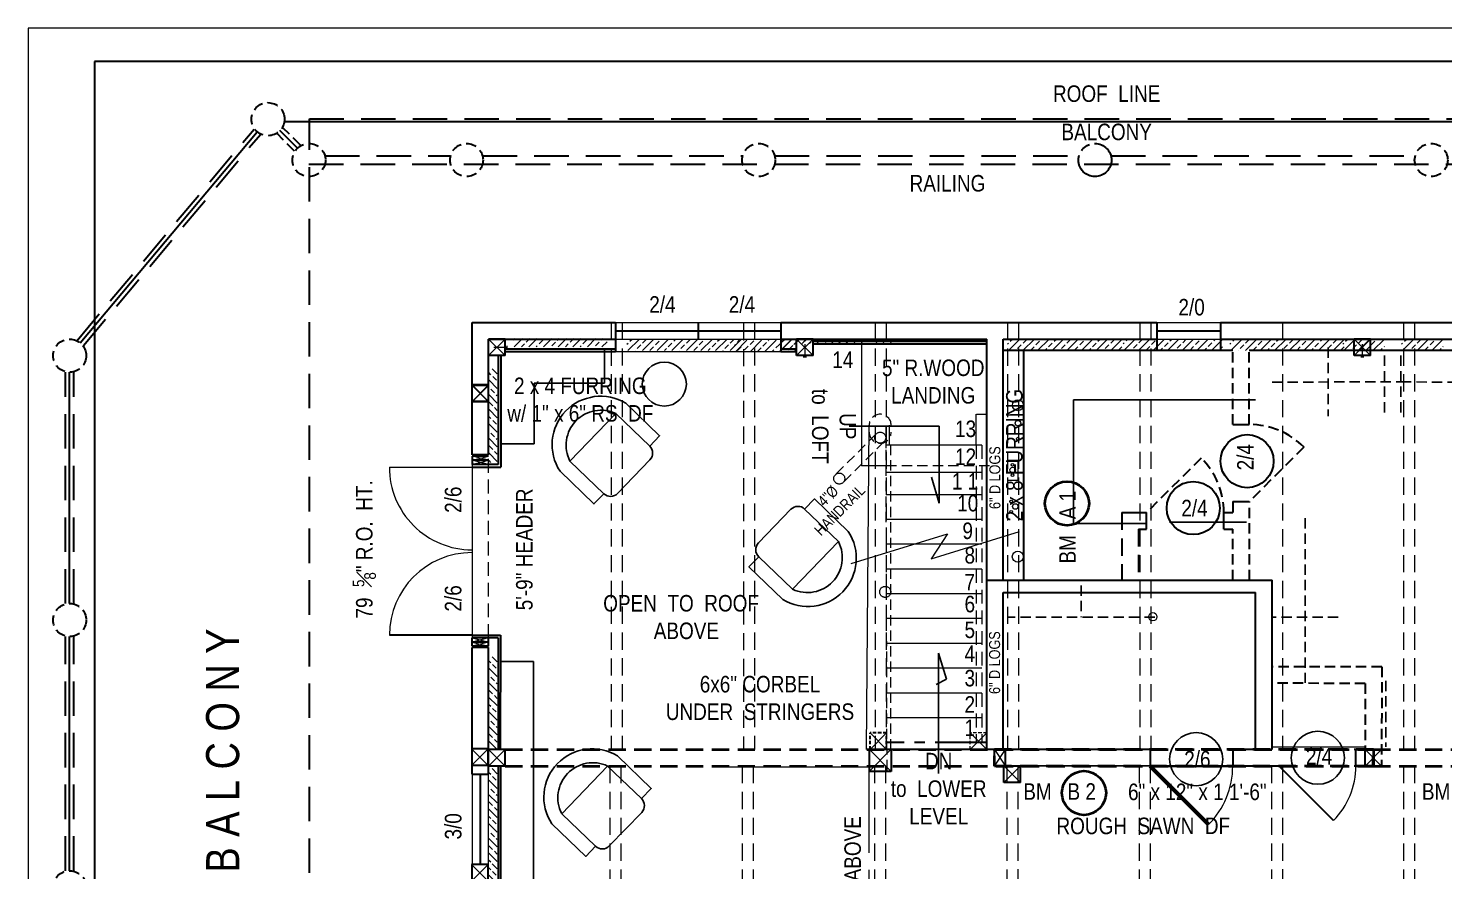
# Model space of a CAD drawing. Header units: inches. Extents: x 0 to 15350, y -6 to 2753.
# Drawn here: x 7123 to 7636, y 1468 to 1774 of the extents above; entities that cross this region are included whole.
import ezdxf

# ---------------------------------------------------------------- set-up
doc = ezdxf.new("R2010")
doc.units = ezdxf.units.IN
doc.header["$MEASUREMENT"] = 0
for name, pattern in [('CENTER', [2, 1.25, -0.25, 0.25, -0.25]), ('DASHDOT2', [0.5, 0.25, -0.125, 0, -0.125]), ('HIDDEN', [0.375, 0.25, -0.125])]:
    doc.linetypes.add(name, pattern=pattern)
for name, color, linetype, lineweight in [('BUILT-INS', 36, 'Continuous', 25), ('CABINETS', 36, 'HIDDEN', 25), ('DOORS', 7, 'Continuous', 60), ('EXISTING CEILING BEAMS', 255, 'HIDDEN', 20), ('FLOORING', 7, 'Continuous', 20), ('FURNITURE', 36, 'Continuous', 25), ('NEW  ROUIGH SAWN  BEAMS', 3, 'HIDDEN', 40), ('NEW FRAMING', 6, 'Continuous', 30), ('NEW FRAMMING', 6, 'Continuous', 30), ('PLUMBING', 3, 'Continuous', 20), ('ROOF', 7, 'HIDDEN', 30), ('ROOF FRAMING', 7, 'Continuous', 20), ('STAIRS', 7, 'Continuous', 20), ('STAMPED  CONC  FL', 1, 'Continuous', 20), ('WALL FRAMING', 9, 'CENTER', 30), ('WALLS', 7, 'Continuous', 30), ('WINDOWS', 5, 'Continuous', 30)]:
    doc.layers.add(name, color=color, linetype=linetype, lineweight=lineweight)
for name, color, linetype in [('TEXT', 7, 'Continuous'), ('TEXT80', 9, 'Continuous'), ('TITLE BLOCK', 7, 'Continuous')]:
    doc.layers.add(name, color=color, linetype=linetype)
doc.styles.add('ARCHENT', font='technical.ttf', dxfattribs={"height": 6})

# ---------------------------------------------------------------- blocks, each defined once
blk = doc.blocks.new('A$C4B672F97')
at = {"layer": 'STAIRS', "color": 7, "linetype": 'HIDDEN', "lineweight": 9, "ltscale": 15}
for p, q in [((-3.14, 2.52), (-17.99, -12.33)), ((-0.31, -0.31), (-15.16, -15.16))]:
    blk.add_line(p, q, dxfattribs=at)
at = {"layer": 'STAIRS', "linetype": 'DASHDOT2', "lineweight": 9, "ltscale": 150}
for centre in [(-1.72, 1.1), (-16.57, -13.75)]:
    blk.add_circle(centre, 2, dxfattribs=at)
at = {"layer": 'STAIRS', "color": 7, "linetype": 'HIDDEN', "lineweight": 9, "ltscale": 15}
for centre, start, end in [((-1.72, 5.62), 0, 180), ((-1.72, 3.1), 180, 0)]:
    blk.add_arc(centre, 4, start, end, dxfattribs=at)

msp = doc.modelspace()

# ---------------------------------------------------------------- hatches: boundary and pattern name
at = {"layer": 'NEW FRAMING', "linetype": 'Continuous', "lineweight": 9, "ltscale": 25}
h = msp.add_hatch(dxfattribs=at)
h.set_pattern_fill('ANSI33', color=256, scale=15, style=0)
h.set_pattern_definition([(45, (2360.5694, 394.9716), (-2.6516504, 2.6516504), []), (45, (2363.221, 394.9716), (-2.6516504, 2.6516504), [1.875, -0.9375])])
h.paths.add_polyline_path([(7298.59, 1661.13), (7298.59, 1658.13), (7332.59, 1658.13), (7332.59, 1661.13)])
h = msp.add_hatch(dxfattribs=at)
h.set_pattern_fill('ANSI33', color=256, scale=15, style=0)
h.set_pattern_definition([(45, (2404.787, 396.599), (-2.6516504, 2.6516504), []), (45, (2407.4385, 396.599), (-2.6516504, 2.6516504), [1.875, -0.9375])])
h.paths.add_polyline_path([(7381.8, 1659.76), (7339.8, 1659.76), (7339.8, 1656.76), (7381.8, 1656.76)])
h.paths.add_polyline_path([(7381.8, 1660.91), (7339.8, 1660.91), (7339.8, 1659.76), (7381.8, 1659.76)])
h = msp.add_hatch(dxfattribs=at)
h.set_pattern_fill('ANSI33', color=256, scale=15, style=0)
h.set_pattern_definition([(45, (2443.792, 396.166), (-2.6516504, 2.6516504), []), (45, (2446.4437, 396.166), (-2.6516504, 2.6516504), [1.875, -0.9375])])
h.paths.add_polyline_path([(7420.81, 1660.48), (7378.81, 1660.48), (7378.81, 1659.32), (7420.81, 1659.32)])
h.paths.add_polyline_path([(7401.34, 1656.32), (7401.34, 1659.32), (7378.81, 1659.32), (7378.81, 1656.32)])
h = msp.add_hatch(dxfattribs=at)
h.set_pattern_fill('ANSI33', color=256, scale=15, style=0)
h.set_pattern_definition([(45, (2459.9864, 396.4), (-2.6516504, 2.6516504), []), (45, (2462.638, 396.4), (-2.6516504, 2.6516504), [1.875, -0.9375])])
h.paths.add_polyline_path([(7437, 1660.71), (7395, 1660.71), (7395, 1659.56), (7437, 1659.56)])
h.paths.add_polyline_path([(7401.34, 1656.56), (7401.34, 1659.56), (7395, 1659.56), (7395, 1656.56)])
h = msp.add_hatch(dxfattribs=at)
h.set_pattern_fill('ANSI33', color=256, scale=15, style=0)
h.set_pattern_definition([(45, (2445.6567, 397.017), (-2.6516504, 2.6516504), []), (45, (2448.3084, 397.017), (-2.6516504, 2.6516504), [1.875, -0.9375])])
h.paths.add_polyline_path([(7407.34, 1660.91), (7407.34, 1660.17), (7422.67, 1660.17), (7422.67, 1660.91)])
h.paths.add_polyline_path([(7407.34, 1659.91), (7422.67, 1659.91), (7422.67, 1660.17), (7407.34, 1660.17)])
h = msp.add_hatch(dxfattribs=at)
h.set_pattern_fill('ANSI33', color=256, scale=15, style=0)
h.set_pattern_definition([(45, (2496.0007, 396.7866), (-2.6516504, 2.6516504), []), (45, (2498.6523, 396.7866), (-2.6516504, 2.6516504), [1.875, -0.9375])])
h.paths.add_polyline_path([(7470.34, 1659.94), (7470.34, 1660.91), (7431.02, 1660.91), (7431.02, 1659.94)])
h = msp.add_hatch(dxfattribs=at)
h.set_pattern_fill('ANSI33', color=256, scale=15, style=0)
h.set_pattern_definition([(45, (2542.824, 396.599), (-2.6516504, 2.6516504), []), (45, (2545.4756, 396.599), (-2.6516504, 2.6516504), [1.875, -0.9375])])
h.paths.add_polyline_path([(7519.84, 1659.76), (7477.84, 1659.76), (7477.84, 1656.76), (7519.84, 1656.76)])
h.paths.add_polyline_path([(7519.84, 1660.91), (7477.84, 1660.91), (7477.84, 1659.76), (7519.84, 1659.76)])
h = msp.add_hatch(dxfattribs=at)
h.set_pattern_fill('ANSI33', color=256, scale=15, style=0)
h.set_pattern_definition([(45, (2584.8256, 396.7523), (-2.6516504, 2.6516504), []), (45, (2587.4772, 396.7523), (-2.6516504, 2.6516504), [1.875, -0.9375])])
h.paths.add_polyline_path([(7555.84, 1656.91), (7555.84, 1659.91), (7519.84, 1659.91), (7519.84, 1656.91)])
h.paths.add_polyline_path([(7555.84, 1660.91), (7519.84, 1660.91), (7519.84, 1659.91), (7555.84, 1659.91)])
h = msp.add_hatch(dxfattribs=at)
h.set_pattern_fill('ANSI33', color=256, scale=15, style=0)
h.set_pattern_definition([(45, (2623.5272, 396.599), (-2.6516504, 2.6516504), []), (45, (2626.179, 396.599), (-2.6516504, 2.6516504), [1.875, -0.9375])])
h.paths.add_polyline_path([(7600.54, 1659.76), (7558.54, 1659.76), (7558.54, 1656.76), (7600.54, 1656.76)])
h.paths.add_polyline_path([(7600.54, 1660.91), (7558.54, 1660.91), (7558.54, 1659.76), (7600.54, 1659.76)])
h = msp.add_hatch(dxfattribs=at)
h.set_pattern_fill('ANSI33', color=256, scale=15, style=0)
h.set_pattern_definition([(45, (2664.496, 396.599), (-2.6516504, 2.6516504), []), (45, (2667.1475, 396.599), (-2.6516504, 2.6516504), [1.875, -0.9375])])
h.paths.add_polyline_path([(7614.59, 1659.76), (7614.59, 1660.91), (7599.51, 1660.91), (7599.51, 1659.76)])
h.paths.add_polyline_path([(7614.59, 1656.76), (7614.59, 1659.76), (7599.51, 1659.76), (7599.51, 1656.76)])
h = msp.add_hatch(dxfattribs=at)
h.set_pattern_fill('ANSI33', color=256, scale=15, style=0)
h.set_pattern_definition([(45, (2685.843, 396.599), (-2.6516504, 2.6516504), []), (45, (2688.4945, 396.599), (-2.6516504, 2.6516504), [1.875, -0.9375])])
h.paths.add_polyline_path([(7635.94, 1659.76), (7635.94, 1660.91), (7620.86, 1660.91), (7620.86, 1659.76)])
h.paths.add_polyline_path([(7635.94, 1656.76), (7635.94, 1659.76), (7620.86, 1659.76), (7620.86, 1656.76)])
h = msp.add_hatch(dxfattribs=at)
h.set_pattern_fill('ANSI33', color=256, scale=15, angle=90, style=0)
h.set_pattern_definition([(135, (8555.9147, -3321.868), (-2.6516504, -2.6516504), []), (135, (8555.9147, -3319.216), (-2.6516504, -2.6516504), [1.875, -0.9375])])
h.paths.add_polyline_path([(7289.76, 1616.15), (7292.76, 1616.15), (7292.76, 1650.15), (7289.76, 1650.15)])
h = msp.add_hatch(dxfattribs=at)
h.set_pattern_fill('ANSI33', color=256, scale=15, angle=90, style=0)
h.set_pattern_definition([(135, (8555.8597, -3426.424), (-2.6516504, -2.6516504), []), (135, (8555.8597, -3423.7724), (-2.6516504, -2.6516504), [1.875, -0.9375])])
h.paths.add_polyline_path([(7289.7, 1511.88), (7292.7, 1511.88), (7292.7, 1545.59), (7289.7, 1545.59)])
h = msp.add_hatch(dxfattribs=at)
h.set_pattern_fill('ANSI33', color=256, scale=15, angle=90, style=0)
h.set_pattern_definition([(135, (8555.89, -3467.057), (-2.6516504, -2.6516504), []), (135, (8555.89, -3464.4054), (-2.6516504, -2.6516504), [1.875, -0.9375])])
h.paths.add_polyline_path([(7289.73, 1470.96), (7292.73, 1470.96), (7292.73, 1504.96), (7289.73, 1504.96)])
h = msp.add_hatch(dxfattribs=at)
h.set_pattern_fill('ANSI33', color=256, scale=15, angle=90, style=0)
h.set_pattern_definition([(135, (8555.8656, -3501.5705), (-2.6516504, -2.6516504), []), (135, (8555.8656, -3498.919), (-2.6516504, -2.6516504), [1.875, -0.9375])])
h.paths.add_polyline_path([(7289.71, 1436.45), (7292.71, 1436.45), (7292.71, 1470.45), (7289.71, 1470.45)])

# ---------------------------------------------------------------- linework, layer by layer
at = {"layer": 'BUILT-INS', "ltscale": 20}
for p, q in [((7331.59, 1656.91), (7331.59, 1644.91)), ((7331.59, 1644.91), (7306.08, 1644.91)), ((7306.08, 1644.91), (7306.08, 1622.95)), ((7306.08, 1622.95), (7294, 1622.95)), ((7293.88, 1543.85), (7305.85, 1543.9)), ((7305.83, 1543.9), (7305.83, 1462.91))]:
    msp.add_line(p, q, dxfattribs=at)
at = {"layer": 'BUILT-INS', "ltscale": 15}
for p, q in [((7501.84, 1638.91), (7501.84, 1593.91)), ((7501.84, 1638.91), (7567.84, 1638.9)), ((7501.84, 1593.91), (7528.59, 1593.91)), ((7536.59, 1594.41), (7564.59, 1594.41))]:
    msp.add_line(p, q, dxfattribs=at)
at = {"layer": 'CABINETS', "ltscale": 15}
for p, q in [((7594.22, 1657.9), (7594.22, 1632.9)), ((7614.6, 1654.92), (7614.6, 1632.91)), ((7620.6, 1654.92), (7620.6, 1632.91)), ((7573.85, 1645.31), (7620.59, 1645.4)), ((7620.59, 1645.4), (7675.59, 1644.99)), ((7585.91, 1595.96), (7585.85, 1536.08)), ((7504.56, 1571.46), (7504.57, 1559.96)), ((7531.3, 1559.94), (7477.84, 1559.99)), ((7615.17, 1536.9), (7615.17, 1512.91))]:
    msp.add_line(p, q, dxfattribs=at)
at = {"layer": 'CABINETS', "linetype": 'HIDDEN', "ltscale": 15}
msp.add_line((7597.89, 1559.96), (7573.89, 1559.96), dxfattribs=at)
at = {"layer": 'CABINETS', "color": 5, "linetype": 'Continuous', "lineweight": 20, "ltscale": 25}
msp.add_line((7573.9, 1512.91), (7607.65, 1512.91), dxfattribs=at)
at = {"layer": 'DOORS', "color": 6, "lineweight": 9, "ltscale": 15}
msp.add_line((7253.59, 1614.41), (7283.59, 1614.41), dxfattribs=at)
at = {"layer": 'DOORS', "color": 9, "linetype": 'Continuous', "ltscale": 15}
msp.add_line((7529.59, 1505.91), (7550.81, 1484.7), dxfattribs=at)
at = {"layer": 'DOORS', "color": 6, "linetype": 'Continuous', "lineweight": 9, "ltscale": 25}
for centre, start, end in [((7283.59, 1614.41), 180, 270.0001), ((7283.59, 1553.41), 90.0001, 180)]:
    msp.add_arc(centre, 30, start, end, dxfattribs=at)
at = {"layer": 'DOORS', "color": 9, "linetype": 'Continuous', "lineweight": 5, "ltscale": 15}
msp.add_arc((7529.59, 1505.91), 30, 315, 0, dxfattribs=at)
at = {"layer": 'EXISTING CEILING BEAMS', "linetype": 'HIDDEN', "ltscale": 25}
for p, q in [((7334.1, 1666.89), (7334.1, 1511.9)), ((7338.1, 1666.9), (7338.1, 1511.9)), ((7382.1, 1666.68), (7382.11, 1511.67)), ((7386.1, 1666.9), (7386.1, 1511.9)), ((7429.84, 1666.89), (7429.84, 1511.9)), ((7433.84, 1666.9), (7433.84, 1511.9)), ((7477.84, 1666.89), (7477.84, 1511.9)), ((7481.84, 1666.9), (7481.84, 1511.9)), ((7525.84, 1666.89), (7525.84, 1511.9)), ((7529.84, 1666.9), (7529.84, 1511.9)), ((7577.58, 1666.9), (7577.59, 1511.9)), ((7621.59, 1666.89), (7621.59, 1511.9)), ((7625.58, 1666.9), (7625.59, 1511.9)), ((7333.59, 1505.89), (7333.59, 1353.9)), ((7337.59, 1505.9), (7337.59, 1353.9)), ((7381.59, 1505.89), (7381.59, 1353.9)), ((7385.59, 1505.9), (7385.59, 1353.9)), ((7429.59, 1505.9), (7429.59, 1353.91)), ((7433.59, 1505.91), (7433.59, 1353.91)), ((7477.59, 1505.9), (7477.59, 1353.91)), ((7481.59, 1505.91), (7481.59, 1353.91)), ((7525.59, 1505.9), (7525.59, 1353.91)), ((7529.59, 1505.91), (7529.59, 1353.91)), ((7573.59, 1505.9), (7573.59, 1353.91)), ((7577.59, 1505.91), (7577.59, 1353.91)), ((7621.59, 1505.9), (7621.59, 1353.91)), ((7625.59, 1505.91), (7625.59, 1353.91))]:
    msp.add_line(p, q, dxfattribs=at)
at = {"layer": 'EXISTING CEILING BEAMS', "color": 6, "linetype": 'Continuous', "lineweight": 9, "ltscale": 25}
for p, q in [((7289.59, 1616.91), (7283.59, 1618.41)), ((7283.59, 1616.91), (7289.59, 1618.41)), ((7289.59, 1615.41), (7283.59, 1616.91)), ((7283.59, 1615.41), (7289.59, 1616.91)), ((7289.59, 1552.41), (7283.59, 1550.91)), ((7283.59, 1552.41), (7289.59, 1550.91)), ((7289.59, 1550.91), (7283.59, 1549.41)), ((7283.59, 1550.91), (7289.59, 1549.41))]:
    msp.add_line(p, q, dxfattribs=at)
at = {"layer": 'FLOORING', "color": 46, "linetype": 'Continuous', "lineweight": 40, "ltscale": 25}
msp.add_line((7529.59, 1505.95), (7559.59, 1505.89), dxfattribs=at)
at = {"layer": 'FURNITURE', "linetype": 'Continuous', "ltscale": 0.75}
for p, q in [((7319.12, 1616.62), (7335.77, 1633.92)), ((7348.15, 1617.1), (7336.39, 1604.89)), ((7387.5, 1586.9), (7399.26, 1599.12)), ((7416.53, 1587.38), (7399.88, 1570.08)), ((7316.12, 1488.62), (7332.77, 1505.92)), ((7345.15, 1489.1), (7333.39, 1476.89))]:
    msp.add_line(p, q, dxfattribs=at)
for points in [[(7335.76, 1633.92), (7335.76, 1633.92), (7348.04, 1622.09), (7351.61, 1625.8), (7339.33, 1637.62)], [(7319.12, 1616.62), (7319.12, 1616.62), (7331.4, 1604.79), (7327.83, 1601.09), (7315.55, 1612.91)], [(7416.53, 1587.38), (7416.53, 1587.38), (7404.25, 1599.21), (7407.82, 1602.92), (7420.1, 1591.09)], [(7399.89, 1570.09), (7399.89, 1570.09), (7387.61, 1581.91), (7384.04, 1578.21), (7396.33, 1566.38)], [(7332.76, 1505.92), (7332.76, 1505.92), (7345.04, 1494.09), (7348.61, 1497.8), (7336.33, 1509.62)], [(7316.12, 1488.62), (7316.12, 1488.62), (7328.4, 1476.79), (7324.83, 1473.09), (7312.55, 1484.91)]]:
    msp.add_lwpolyline(points, dxfattribs=at)
at = {"layer": 'FURNITURE', "linetype": 'Continuous', "ltscale": 15}
msp.add_circle((7353.34, 1644.6), 8, dxfattribs=at)
at = {"layer": 'FURNITURE', "linetype": 'Continuous', "ltscale": 0.75}
for centre, radius, start, end in [((7330.22, 1622.59), 17.58, 58.7663, 213.4056), ((7330.41, 1622.42), 12.69, 65.0105, 207.1613), ((7345.59, 1619.55), 3.53, 316.0859, 46.0859), ((7333.85, 1607.34), 3.53, 226.0859, 316.0859), ((7401.8, 1596.67), 3.53, 46.0859, 136.0859), ((7390.06, 1584.46), 3.53, 136.0859, 226.0859), ((7405.43, 1581.41), 17.58, 238.7663, 33.4056), ((7405.24, 1581.59), 12.69, 245.0105, 27.1613), ((7327.22, 1494.59), 17.58, 58.7663, 213.4056), ((7327.41, 1494.42), 12.69, 65.0105, 207.1613), ((7342.59, 1491.55), 3.53, 316.0859, 46.0859), ((7330.85, 1479.34), 3.53, 226.0859, 316.0859)]:
    msp.add_arc(centre, radius, start, end, dxfattribs=at)
at = {"layer": 'NEW  ROUIGH SAWN  BEAMS', "color": 6, "linetype": 'HIDDEN', "lineweight": 20, "ltscale": 20}
msp.add_line((7289.59, 1552.41), (7289.59, 1618.41), dxfattribs=at)
at = {"layer": 'NEW  ROUIGH SAWN  BEAMS', "color": 7, "linetype": 'HIDDEN', "ltscale": 25}
for p, q in [((7295.59, 1511.88), (7610.6, 1511.91)), ((7295.59, 1505.88), (7610.6, 1505.91))]:
    msp.add_line(p, q, dxfattribs=at)
at = {"layer": 'NEW  ROUIGH SAWN  BEAMS', "color": 3, "linetype": 'Continuous', "lineweight": 9, "ltscale": 25}
for p in [(7472.84, 1511.91), (7473.09, 1505.91)]:
    msp.add_line(p, (7473.12, 1511.87), dxfattribs=at)
at = {"layer": 'NEW  ROUIGH SAWN  BEAMS', "color": 3, "ltscale": 25}
for p, q in [((7610.6, 1511.91), (7472.84, 1511.91)), ((7610.59, 1511.93), (7722.53, 1511.85)), ((7610.59, 1505.91), (7473.09, 1505.91)), ((7610.59, 1505.91), (7722.59, 1505.91))]:
    msp.add_line(p, q, dxfattribs=at)
at = {"layer": 'NEW  ROUIGH SAWN  BEAMS', "color": 3, "ltscale": 15}
for p, q in [((7473.11, 1505.89), (7473.11, 1511.89)), ((7610.59, 1505.92), (7610.59, 1511.92))]:
    msp.add_line(p, q, dxfattribs=at)
at = {"layer": 'NEW  ROUIGH SAWN  BEAMS', "color": 6, "ltscale": 10}
msp.add_line((7610.6, 1511.91), (7610.6, 1505.91), dxfattribs=at)
at = {"layer": 'NEW  ROUIGH SAWN  BEAMS', "color": 6, "linetype": 'Continuous', "ltscale": 10}
msp.add_line((7610.6, 1511.91), (7610.6, 1505.91), dxfattribs=at)
at = {"layer": 'NEW FRAMING', "ltscale": 15}
for p, q in [((7407.34, 1660.16), (7470.34, 1660.16)), ((7407.34, 1659.16), (7470.34, 1659.16)), ((7295.59, 1657.41), (7335.59, 1657.41)), ((7295.59, 1656.41), (7335.59, 1656.41)), ((7395.59, 1657.41), (7401.34, 1657.41)), ((7395.59, 1656.41), (7401.34, 1656.41)), ((7476.34, 1656.91), (7559.59, 1656.91)), ((7535.86, 1656.91), (7558.86, 1656.91)), ((7558.58, 1656.92), (7559.59, 1656.92)), ((7565.59, 1656.92), (7606.32, 1656.92)), ((7565.59, 1656.91), (7567.84, 1656.91)), ((7573.84, 1656.91), (7621.59, 1656.91)), ((7620.59, 1656.91), (7670.59, 1656.91)), ((7559.59, 1629.91), (7565.59, 1629.91)), ((7283.59, 1614.41), (7289.59, 1614.41)), ((7519.34, 1597.91), (7528.34, 1597.91)), ((7528.34, 1591.91), (7528.34, 1597.91)), ((7556.34, 1591.91), (7556.34, 1597.98)), ((7556.34, 1597.91), (7559.59, 1597.91)), ((7559.59, 1601.91), (7559.59, 1597.91)), ((7559.59, 1601.91), (7565.59, 1601.91)), ((7525.34, 1591.91), (7528.34, 1591.91)), ((7556.34, 1591.91), (7559.59, 1591.91)), ((7283.59, 1553.41), (7253.59, 1553.41)), ((7283.59, 1553.41), (7289.59, 1553.41)), ((7293.08, 1552.41), (7293.03, 1511.88)), ((7293.88, 1553.4), (7293.82, 1511.88)), ((7473.09, 1505.89), (7473.09, 1511.91)), ((7607.6, 1511.96), (7604.3, 1511.95)), ((7607.6, 1511.96), (7604.3, 1511.95)), ((7604.3, 1505.95), (7604.3, 1511.95)), ((7604.3, 1505.95), (7604.3, 1511.95)), ((7293.09, 1505.88), (7293.06, 1464.13)), ((7596.1, 1486.16), (7576.37, 1505.85)), ((7607.6, 1505.96), (7604.3, 1505.95)), ((7607.6, 1505.96), (7604.3, 1505.95))]:
    msp.add_line(p, q, dxfattribs=at)
at = {"layer": 'NEW FRAMING', "color": 6, "ltscale": 15}
for p, q in [((7294.06, 1654.91), (7293.99, 1614.4)), ((7289.59, 1618.41), (7283.59, 1618.41)), ((7289.59, 1616.91), (7283.59, 1616.91)), ((7289.59, 1615.41), (7283.59, 1615.41)), ((7293.09, 1615.41), (7289.59, 1615.41)), ((7289.59, 1552.41), (7283.59, 1552.41)), ((7289.59, 1550.91), (7283.59, 1550.91)), ((7293.08, 1552.41), (7289.59, 1552.41)), ((7289.59, 1549.41), (7283.59, 1549.41)), ((7293.88, 1505.88), (7293.86, 1464.7))]:
    msp.add_line(p, q, dxfattribs=at)
at = {"layer": 'NEW FRAMING', "lineweight": 20, "ltscale": 15}
msp.add_line((7335.59, 1656.41), (7395.59, 1656.41), dxfattribs=at)
at = {"layer": 'NEW FRAMING', "linetype": 'HIDDEN', "ltscale": 15}
for p, q in [((7559.59, 1629.91), (7559.59, 1656.91)), ((7565.59, 1629.91), (7565.59, 1656.91)), ((7548.13, 1617.71), (7528.34, 1597.91)), ((7585.39, 1621.7), (7565.59, 1601.9)), ((7565.64, 1573.41), (7565.63, 1601.91)), ((7559.59, 1573.41), (7559.59, 1591.91)), ((7613.65, 1541.95), (7573.89, 1541.96)), ((7613.65, 1541.96), (7613.59, 1505.91)), ((7607.65, 1535.91), (7573.89, 1535.96)), ((7607.65, 1535.91), (7607.65, 1511.91))]:
    msp.add_line(p, q, dxfattribs=at)
at = {"layer": 'NEW FRAMING', "color": 7, "ltscale": 15}
for p, q in [((7289.59, 1618.91), (7283.59, 1618.91)), ((7289.59, 1548.91), (7283.59, 1548.91))]:
    msp.add_line(p, q, dxfattribs=at)
at = {"layer": 'NEW FRAMING', "ltscale": 25}
for p, q in [((7289.59, 1614.41), (7294, 1614.4)), ((7289.59, 1553.41), (7293.88, 1553.42)), ((7289.59, 1553.41), (7293.88, 1553.4))]:
    msp.add_line(p, q, dxfattribs=at)
at = {"layer": 'NEW FRAMING', "linetype": 'HIDDEN', "ltscale": 25}
for p, q in [((7519.34, 1597.91), (7519.34, 1573.41)), ((7525.34, 1591.91), (7525.34, 1573.41))]:
    msp.add_line(p, q, dxfattribs=at)
at = {"layer": 'NEW FRAMING', "ltscale": 15}
for centre in [(7564.79, 1616.6), (7545.26, 1599.59)]:
    msp.add_circle(centre, 9.63, dxfattribs=at)
at = {"layer": 'NEW FRAMING', "linetype": 'HIDDEN', "ltscale": 15}
for centre, start, end in [((7565.65, 1601.9), 45.0003, 90.0003), ((7528.34, 1597.96), 0.0288, 45.0288)]:
    msp.add_arc(centre, 28, start, end, dxfattribs=at)
at = {"layer": 'NEW FRAMING', "lineweight": 5, "ltscale": 15}
msp.add_arc((7576.3, 1505.96), 28, 315, 0, dxfattribs=at)
at = {"layer": 'NEW FRAMMING', "color": 6, "linetype": 'Continuous', "ltscale": 25}
for p, q in [((7293.09, 1654.91), (7293.09, 1615.41)), ((7283.59, 1359.92), (7283.63, 1470.14))]:
    msp.add_line(p, q, dxfattribs=at)
at = {"layer": 'PLUMBING', "lineweight": 20, "ltscale": 15}
for p, q in [((7477.84, 1616.91), (7481.58, 1616.91)), ((7477.84, 1616.91), (7481.58, 1616.91)), ((7477.84, 1616.91), (7481.58, 1616.91)), ((7481.58, 1616.91), (7481.58, 1609.71)), ((7481.58, 1616.91), (7481.58, 1609.71)), ((7481.58, 1616.91), (7481.58, 1609.71)), ((7477.84, 1609.71), (7481.58, 1609.71)), ((7477.84, 1609.71), (7481.58, 1609.71)), ((7477.84, 1609.71), (7481.58, 1609.71))]:
    msp.add_line(p, q, dxfattribs=at)
at = {"layer": 'PLUMBING', "color": 3, "lineweight": 20, "ltscale": 15}
for centre, radius in [((7481.64, 1636.91), 2), ((7481.64, 1636.91), 2), ((7481.64, 1636.91), 2), ((7481.64, 1636.91), 2), ((7481.64, 1636.91), 2), ((7481.64, 1636.91), 2), ((7481.64, 1636.91), 2), ((7481.64, 1630.42), 1), ((7481.64, 1630.42), 1), ((7481.64, 1630.42), 1), ((7481.64, 1630.42), 1), ((7481.64, 1630.42), 1), ((7481.64, 1630.42), 1), ((7481.64, 1630.42), 1), ((7481.64, 1624.76), 0.5), ((7481.64, 1624.76), 0.5), ((7481.64, 1624.76), 0.5), ((7481.64, 1624.76), 0.5), ((7481.64, 1624.76), 0.5), ((7481.64, 1624.76), 0.5), ((7479.72, 1613.41), 1), ((7479.72, 1613.41), 1), ((7479.72, 1613.41), 1), ((7479.72, 1613.41), 1), ((7479.72, 1613.41), 1), ((7479.72, 1615.25), 0.5), ((7479.72, 1615.25), 0.5), ((7479.72, 1615.25), 0.5), ((7479.72, 1615.25), 0.5), ((7479.72, 1615.25), 0.5), ((7479.72, 1615.25), 0.5), ((7479.72, 1615.25), 0.5), ((7479.72, 1611.52), 0.5), ((7479.72, 1611.52), 0.5), ((7479.72, 1611.52), 0.5), ((7479.72, 1611.52), 0.5), ((7479.72, 1611.52), 0.5), ((7479.72, 1611.52), 0.5), ((7479.72, 1611.52), 0.5), ((7479.15, 1601.96), 0.5), ((7479.15, 1601.96), 0.5), ((7479.15, 1601.96), 0.5), ((7479.15, 1601.96), 0.5), ((7479.15, 1601.96), 0.5), ((7479.15, 1601.96), 0.5), ((7479.15, 1601.96), 0.5), ((7479.15, 1598.23), 0.5), ((7479.15, 1598.23), 0.5), ((7479.15, 1598.23), 0.5), ((7479.15, 1598.23), 0.5), ((7479.15, 1598.23), 0.5), ((7479.15, 1598.23), 0.5), ((7479.15, 1598.23), 0.5), ((7480.71, 1600.13), 1), ((7480.71, 1600.13), 1), ((7480.71, 1600.13), 1), ((7480.71, 1600.13), 1), ((7480.71, 1600.13), 1), ((7480.71, 1600.13), 1), ((7480.71, 1600.13), 1), ((7481.61, 1581.91), 2), ((7481.61, 1581.91), 2), ((7481.61, 1581.91), 2), ((7481.61, 1581.91), 2)]:
    msp.add_circle(centre, radius, dxfattribs=at)
at = {"layer": 'PLUMBING', "color": 252, "linetype": 'Continuous', "lineweight": 5, "ltscale": 15}
msp.add_circle((7530.59, 1560.1), 1.5, dxfattribs=at)
at = {"layer": 'ROOF', "color": 7, "linetype": 'HIDDEN', "ltscale": 50}
msp.add_line((7224.59, 1279.61), (7224.59, 1740.91), dxfattribs=at)
at = {"layer": 'ROOF', "linetype": 'HIDDEN', "ltscale": 50}
for p, q in [((7224.59, 1740.91), (7787.59, 1740.91)), ((7140.29, 1660.47), (7204.5, 1737.16)), ((7220.25, 1730.25), (7213.89, 1736.61)), ((7142.59, 1658.55), (7206.8, 1735.24)), ((7230.21, 1727.41), (7275.78, 1727.41)), ((7287.4, 1727.41), (7381.78, 1727.41)), ((7393.4, 1727.41), (7503.78, 1727.41)), ((7515.4, 1727.41), (7625.78, 1727.41)), ((7224.4, 1724.41), (7735.78, 1724.41)), ((7136.09, 1564.91), (7136.09, 1648.91)), ((7139.09, 1564.91), (7139.09, 1648.91)), ((7136.09, 1467.91), (7136.09, 1552.91)), ((7139.09, 1467.91), (7139.09, 1552.91))]:
    msp.add_line(p, q, dxfattribs=at)
at = {"layer": 'ROOF', "linetype": 'Continuous', "ltscale": 50}
for p, q in [((7141.44, 1659.51), (7205.65, 1736.2)), ((7215.55, 1739.91), (7757.59, 1739.91)), ((7137.59, 1564.91), (7137.59, 1648.91)), ((7137.59, 1467.91), (7137.59, 1552.91))]:
    msp.add_line(p, q, dxfattribs=at)
at = {"layer": 'ROOF', "linetype": 'HIDDEN', "ltscale": 15}
for p, q in [((7221.31, 1731.31), (7214.95, 1737.68)), ((7219.19, 1729.19), (7212.83, 1735.55))]:
    msp.add_line(p, q, dxfattribs=at)
at = {"layer": 'ROOF', "ltscale": 15}
for centre in [(7209.55, 1740.76), (7224.4, 1725.91), (7281.59, 1725.91), (7387.59, 1725.91), (7509.59, 1725.91), (7631.59, 1725.91), (7137.59, 1654.91), (7137.59, 1558.91), (7137.59, 1461.91)]:
    msp.add_circle(centre, 6, dxfattribs=at)
at = {"layer": 'ROOF FRAMING', "color": 7, "linetype": 'DASHDOT2', "lineweight": 9, "ltscale": 150}
msp.add_line((7433.81, 1621.38), (7433.81, 1629.34), dxfattribs=at)
at = {"layer": 'STAIRS', "linetype": 'Continuous', "ltscale": 15}
for p in [(7424.84, 1660.91), (7434.84, 1614.91)]:
    msp.add_line(p, (7424.84, 1614.91), dxfattribs=at)
at = {"layer": 'STAIRS', "linetype": 'Continuous', "lineweight": 20, "ltscale": 15}
for p, q in [((7466.52, 1622.43), (7466.52, 1633.66)), ((7426.66, 1511.92), (7427.66, 1629.65)), ((7435.02, 1622.43), (7435.02, 1629.67)), ((7468.55, 1612.43), (7433.85, 1612.43))]:
    msp.add_line(p, q, dxfattribs=at)
at = {"layer": 'STAIRS', "color": 7, "linetype": 'Continuous', "lineweight": 9, "ltscale": 20}
msp.add_line((7466.58, 1633.66), (7470.58, 1633.66), dxfattribs=at)
at = {"layer": 'STAIRS', "linetype": 'HIDDEN', "lineweight": 20, "ltscale": 15}
for p, q in [((7434.16, 1504.42), (7433.81, 1623.76)), ((7435.59, 1511.95), (7435.59, 1622.42))]:
    msp.add_line(p, q, dxfattribs=at)
at = {"layer": 'STAIRS', "lineweight": 20, "ltscale": 15}
for p, q in [((7468.55, 1622.43), (7433.82, 1622.43)), ((7468.55, 1604.43), (7433.87, 1604.43)), ((7468.55, 1595.43), (7433.9, 1595.43)), ((7421.13, 1579.48), (7456.07, 1590.27)), ((7450.13, 1581.14), (7482.2, 1591.05)), ((7456.07, 1590.27), (7450.13, 1581.14)), ((7468.55, 1586.43), (7433.92, 1586.43)), ((7468.55, 1577.43), (7433.95, 1577.43)), ((7468.55, 1568.43), (7433.98, 1568.43)), ((7468.55, 1559.43), (7434, 1559.43)), ((7468.55, 1550.43), (7434.03, 1550.43)), ((7468.55, 1541.43), (7434.06, 1541.43)), ((7468.55, 1532.43), (7434.08, 1532.43)), ((7468.55, 1523.43), (7434.11, 1523.43))]:
    msp.add_line(p, q, dxfattribs=at)
at = {"layer": 'STAIRS', "linetype": 'HIDDEN', "lineweight": 9, "ltscale": 20}
for p, q in [((7466.52, 1622.43), (7466.52, 1514.43)), ((7468.55, 1622.43), (7468.55, 1514.43))]:
    msp.add_line(p, q, dxfattribs=at)
at = {"layer": 'STAIRS', "color": 9, "linetype": 'HIDDEN', "lineweight": 20, "ltscale": 15}
msp.add_line((7471.34, 1614.91), (7434.84, 1614.91), dxfattribs=at)
at = {"layer": 'STAIRS', "color": 6, "linetype": 'HIDDEN', "lineweight": 9, "ltscale": 5}
for p in [(7464.37, 1511.93), (7470.37, 1517.93)]:
    msp.add_line(p, (7464.37, 1517.93), dxfattribs=at)
at = {"layer": 'STAIRS', "linetype": 'CENTER', "lineweight": 9, "ltscale": 25}
msp.add_line((7427.59, 1505.67), (7427.59, 1359.91), dxfattribs=at)
at = {"layer": 'STAIRS', "color": 9, "linetype": 'DASHDOT2', "lineweight": 9, "ltscale": 150}
msp.add_circle((7433.49, 1569.14), 2, dxfattribs=at)
at = {"layer": 'STAMPED  CONC  FL', "color": 1, "linetype": 'HIDDEN', "lineweight": 100, "ltscale": 25}
msp.add_line((7483.84, 1573.41), (7483.84, 1573.41), dxfattribs=at)
at = {"layer": 'STAMPED  CONC  FL', "ltscale": 15}
msp.add_line((7373.24, 1505.67), (7427.68, 1505.67), dxfattribs=at)
at = {"layer": 'TEXT', "color": 9, "linetype": 'Continuous', "ltscale": 15}
for p, q in [((7420.36, 1629.35), (7453.09, 1629.35)), ((7453.09, 1629.35), (7453.09, 1601.33)), ((7453.09, 1601.33), (7450.23, 1610.81))]:
    msp.add_line(p, q, dxfattribs=at)
at = {"layer": 'TEXT', "linetype": 'Continuous', "ltscale": 15}
for p, q in [((7452.81, 1503.18), (7452.81, 1546.89)), ((7452.81, 1546.89), (7455.67, 1537.42))]:
    msp.add_line(p, q, dxfattribs=at)
at = {"layer": 'TEXT', "ltscale": 15}
msp.add_line((7455.67, 1537.42), (7452.02, 1535.48), dxfattribs=at)
at = {"layer": 'TEXT', "color": 6, "linetype": 'Continuous', "lineweight": 40, "ltscale": 15}
msp.add_circle((7499.45, 1601.27), 8, dxfattribs=at)
at = {"layer": 'TEXT', "color": 9, "linetype": 'Continuous', "ltscale": 15}
msp.add_circle((7546.3, 1508.4), 9.63, dxfattribs=at)
at = {"layer": 'TEXT', "color": 6, "linetype": 'Continuous', "ltscale": 15}
msp.add_circle((7590.46, 1508.91), 9.63, dxfattribs=at)
at = {"layer": 'TEXT', "color": 3, "linetype": 'Continuous', "lineweight": 40, "ltscale": 15}
msp.add_circle((7505.6, 1496.13), 8, dxfattribs=at)
at = {"layer": 'TITLE BLOCK', "color": 7, "linetype": 'Continuous', "lineweight": 0, "ltscale": 0.5}
for p, q in [((7938.58, 1773.76), (7122.59, 1773.76)), ((7122.59, 1773.76), (7122.59, 1245.77))]:
    msp.add_line(p, q, dxfattribs=at)
at = {"layer": 'TITLE BLOCK', "color": 7, "linetype": 'Continuous', "lineweight": 30, "ltscale": 0.5}
for p, q in [((7146.59, 1761.76), (7146.59, 1257.77)), ((7926.58, 1761.76), (7146.59, 1761.76))]:
    msp.add_line(p, q, dxfattribs=at)
at = {"layer": 'WALL FRAMING', "color": 7, "ltscale": 15}
for p, q in [((7295.59, 1660.91), (7289.59, 1660.91)), ((7407.34, 1660.91), (7401.34, 1660.91)), ((7609.59, 1660.92), (7603.59, 1660.92))]:
    msp.add_line(p, q, dxfattribs=at)
at = {"layer": 'WALL FRAMING', "ltscale": 15}
for p, q in [((7289.59, 1654.91), (7289.59, 1660.91)), ((7295.59, 1660.91), (7289.59, 1660.91)), ((7295.59, 1654.91), (7295.59, 1660.91)), ((7295.59, 1654.91), (7289.59, 1654.91)), ((7289.59, 1644.28), (7283.59, 1644.28)), ((7289.59, 1644.11), (7283.59, 1644.11)), ((7289.59, 1644.11), (7283.59, 1644.11)), ((7289.59, 1638.28), (7289.59, 1644.28)), ((7289.59, 1638.11), (7289.59, 1644.11)), ((7289.59, 1638.11), (7289.59, 1644.11)), ((7289.59, 1638.28), (7283.59, 1638.28)), ((7289.59, 1638.11), (7283.59, 1638.11)), ((7289.59, 1638.11), (7283.59, 1638.11)), ((7224.59, 1504.85), (7224.59, 1510.85)), ((7289.38, 1512.14), (7283.38, 1512.14)), ((7289.38, 1506.14), (7289.38, 1512.14)), ((7470.37, 1514.49), (7434.13, 1514.49)), ((7480.09, 1511.91), (7474.09, 1511.91)), ((7613.6, 1511.91), (7603.6, 1511.91)), ((7289.38, 1506.14), (7283.38, 1506.14)), ((7613.6, 1505.91), (7603.6, 1505.91)), ((7283.6, 1502.98), (7289.6, 1502.98))]:
    msp.add_line(p, q, dxfattribs=at)
at = {"layer": 'WALL FRAMING', "color": 9, "linetype": 'Continuous', "lineweight": 9, "ltscale": 150}
for p, q in [((7404.34, 1659.02), (7404.34, 1654.33)), ((7606.59, 1659.02), (7606.59, 1654.33)), ((7291.48, 1657.93), (7296.17, 1657.93)), ((7296.17, 1658.52), (7296.17, 1657.93)), ((7296.17, 1657.93), (7296.17, 1657.34)), ((7404.34, 1654.33), (7403.75, 1654.33)), ((7404.93, 1654.33), (7404.34, 1654.33)), ((7606.59, 1654.33), (7606, 1654.33)), ((7607.18, 1654.33), (7606.59, 1654.33))]:
    msp.add_line(p, q, dxfattribs=at)
at = {"layer": 'WALL FRAMING', "color": 7, "linetype": 'Continuous', "lineweight": 9, "ltscale": 150}
for p, q in [((7291.48, 1657.93), (7296.17, 1657.93)), ((7296.17, 1658.52), (7296.17, 1657.93)), ((7296.17, 1657.93), (7296.17, 1657.34))]:
    msp.add_line(p, q, dxfattribs=at)
at = {"layer": 'WALL FRAMING', "color": 6, "linetype": 'Continuous', "lineweight": 30, "ltscale": 25}
for p, q in [((7283.59, 1618.41), (7283.59, 1615.41)), ((7283.59, 1549.41), (7283.59, 1552.41)), ((7289.58, 1549.41), (7289.58, 1552.41))]:
    msp.add_line(p, q, dxfattribs=at)
at = {"layer": 'WALL FRAMING', "color": 6, "linetype": 'Continuous', "lineweight": 9, "ltscale": 15}
for p, q in [((7427.98, 1517.93), (7433.98, 1511.93)), ((7427.98, 1511.93), (7433.98, 1517.93)), ((7464.37, 1517.93), (7470.37, 1511.93)), ((7464.37, 1511.93), (7470.37, 1517.93)), ((7289.59, 1511.88), (7295.59, 1505.88)), ((7289.59, 1505.88), (7295.59, 1511.88)), ((7289.59, 1511.88), (7295.59, 1505.88)), ((7289.59, 1505.88), (7295.59, 1511.88)), ((7473.09, 1511.91), (7477.1, 1505.9)), ((7473.09, 1505.91), (7477.1, 1511.86)), ((7607.6, 1511.91), (7613.6, 1505.91)), ((7607.6, 1505.91), (7613.6, 1511.91)), ((7607.6, 1511.91), (7613.6, 1505.91)), ((7607.6, 1505.91), (7613.6, 1511.91))]:
    msp.add_line(p, q, dxfattribs=at)
at = {"layer": 'WALL FRAMING', "color": 6, "linetype": 'HIDDEN', "ltscale": 5}
for p, q in [((7427.98, 1511.93), (7427.98, 1517.93)), ((7433.98, 1517.93), (7427.98, 1517.93)), ((7433.98, 1511.93), (7433.98, 1517.93)), ((7470.37, 1511.93), (7470.37, 1517.93)), ((7434.59, 1511.92), (7428.59, 1511.92))]:
    msp.add_line(p, q, dxfattribs=at)
at = {"layer": 'WALL FRAMING', "color": 6, "ltscale": 15}
for p, q in [((7295.59, 1511.88), (7289.59, 1511.88)), ((7295.59, 1511.88), (7289.59, 1511.88)), ((7477.1, 1505.9), (7477.1, 1511.86)), ((7613.6, 1511.91), (7607.6, 1511.91)), ((7613.6, 1511.91), (7607.6, 1511.91)), ((7295.59, 1505.88), (7289.59, 1505.88)), ((7295.59, 1505.88), (7289.59, 1505.88)), ((7482.62, 1505.9), (7476.62, 1505.9)), ((7613.6, 1505.91), (7607.6, 1505.91)), ((7613.6, 1505.91), (7607.6, 1505.91)), ((7289.38, 1470.14), (7283.38, 1470.14)), ((7289.38, 1464.14), (7289.38, 1470.14))]:
    msp.add_line(p, q, dxfattribs=at)
at = {"layer": 'WALL FRAMING', "color": 6, "linetype": 'Continuous', "lineweight": 30, "ltscale": 15}
for p, q in [((7289.59, 1505.88), (7289.59, 1511.88)), ((7607.6, 1505.91), (7607.6, 1511.91))]:
    msp.add_line(p, q, dxfattribs=at)
at = {"layer": 'WALL FRAMING', "color": 6, "linetype": 'Continuous', "ltscale": 15}
for p, q in [((7289.59, 1505.88), (7289.59, 1511.88)), ((7295.59, 1505.88), (7295.59, 1511.88)), ((7607.6, 1505.91), (7607.6, 1511.91))]:
    msp.add_line(p, q, dxfattribs=at)
at = {"layer": 'WALL FRAMING', "color": 4, "ltscale": 15}
msp.add_line((7435.59, 1511.96), (7427.59, 1511.96), dxfattribs=at)
at = {"layer": 'WALL FRAMING', "color": 7, "linetype": 'Continuous', "lineweight": 9, "ltscale": 25}
for p, q in [((7427.64, 1503.89), (7435.64, 1511.99)), ((7427.64, 1511.99), (7435.64, 1503.89))]:
    msp.add_line(p, q, dxfattribs=at)
at = {"layer": 'WALL FRAMING', "color": 3, "ltscale": 15}
msp.add_line((7529.59, 1511.91), (7529.59, 1505.91), dxfattribs=at)
at = {"layer": 'WALL FRAMING', "color": 3, "linetype": 'HIDDEN', "lineweight": 40, "ltscale": 25}
msp.add_line((7623.72, 1511.91), (7623.72, 1511.91), dxfattribs=at)
at = {"layer": 'WALL FRAMING', "color": 7, "linetype": 'Continuous', "lineweight": 9, "ltscale": 15}
for p, q in [((7476.59, 1505.93), (7482.59, 1499.93)), ((7476.59, 1499.93), (7482.59, 1505.93))]:
    msp.add_line(p, q, dxfattribs=at)
at = {"layer": 'WALL FRAMING', "ltscale": 15}
msp.add_circle((7509.59, 1725.91), 6, dxfattribs=at)
at = {"layer": 'WALLS', "ltscale": 15}
for p, q in [((7283.59, 1618.91), (7283.59, 1666.91)), ((7283.59, 1666.91), (7335.59, 1666.91)), ((7335.59, 1666.91), (7335.59, 1660.91)), ((7365.59, 1666.91), (7365.59, 1660.91)), ((7395.59, 1666.91), (7532.09, 1666.91)), ((7395.59, 1666.91), (7395.59, 1660.91)), ((7395.59, 1666.91), (7472.84, 1666.91)), ((7395.59, 1666.91), (7472.84, 1666.91)), ((7532.09, 1666.91), (7532.09, 1656.91)), ((7555.09, 1666.91), (7670.59, 1666.91)), ((7555.09, 1666.91), (7555.09, 1656.91)), ((7289.59, 1618.91), (7289.59, 1660.91)), ((7289.59, 1660.91), (7335.59, 1660.91)), ((7289.59, 1654.91), (7289.59, 1660.91)), ((7295.59, 1654.91), (7295.59, 1660.91)), ((7395.59, 1660.91), (7470.34, 1660.91)), ((7401.34, 1654.91), (7401.34, 1660.91)), ((7407.34, 1654.91), (7407.34, 1660.91)), ((7476.34, 1660.91), (7532.09, 1660.91)), ((7555.09, 1660.91), (7567.84, 1660.91)), ((7567.84, 1660.91), (7670.59, 1660.91)), ((7603.59, 1654.92), (7603.59, 1660.92)), ((7609.59, 1654.92), (7609.59, 1660.92)), ((7295.59, 1654.91), (7289.59, 1654.91)), ((7407.34, 1654.91), (7401.34, 1654.91)), ((7609.59, 1654.92), (7603.59, 1654.92)), ((7283.59, 1510.85), (7283.59, 1548.91)), ((7289.59, 1510.85), (7289.59, 1548.91)), ((7283.59, 1502.98), (7283.59, 1510.85)), ((7289.6, 1502.98), (7289.59, 1510.85))]:
    msp.add_line(p, q, dxfattribs=at)
at = {"layer": 'WALLS', "lineweight": 20, "ltscale": 15}
for p, q in [((7335.59, 1666.91), (7395.59, 1666.91)), ((7532.09, 1666.91), (7555.09, 1666.91)), ((7335.59, 1660.91), (7395.59, 1660.91)), ((7532.09, 1660.91), (7555.24, 1660.91)), ((7289.6, 1470.14), (7289.6, 1502.98))]:
    msp.add_line(p, q, dxfattribs=at)
at = {"layer": 'WALLS', "color": 7, "linetype": 'Continuous', "lineweight": 9, "ltscale": 15}
for p, q in [((7289.59, 1660.91), (7295.59, 1654.91)), ((7289.59, 1654.91), (7295.59, 1660.91)), ((7401.34, 1660.91), (7407.34, 1654.91)), ((7401.34, 1654.91), (7407.34, 1660.91)), ((7603.59, 1660.92), (7609.59, 1654.92)), ((7603.59, 1654.92), (7609.59, 1660.92))]:
    msp.add_line(p, q, dxfattribs=at)
at = {"layer": 'WALLS', "linetype": 'Continuous', "lineweight": 9, "ltscale": 15}
for p, q in [((7289.59, 1660.91), (7295.59, 1654.91)), ((7289.59, 1654.91), (7295.59, 1660.91)), ((7283.59, 1644.28), (7289.59, 1638.28)), ((7283.59, 1638.28), (7289.59, 1644.28)), ((7283.59, 1644.11), (7289.59, 1638.11)), ((7283.59, 1638.11), (7289.59, 1644.11)), ((7283.59, 1644.11), (7289.59, 1638.11)), ((7283.59, 1638.11), (7289.59, 1644.11)), ((7283.38, 1512.14), (7289.38, 1506.14)), ((7283.38, 1506.14), (7289.38, 1512.14))]:
    msp.add_line(p, q, dxfattribs=at)
at = {"layer": 'WALLS', "color": 6, "ltscale": 15}
for p, q in [((7335.59, 1660.91), (7335.59, 1656.41)), ((7395.59, 1660.91), (7395.59, 1656.41)), ((7470.34, 1573.41), (7470.34, 1660.91)), ((7476.34, 1573.41), (7476.34, 1660.91))]:
    msp.add_line(p, q, dxfattribs=at)
at = {"layer": 'WALLS', "color": 6, "ltscale": 20}
msp.add_line((7483.84, 1573.41), (7483.84, 1656.91), dxfattribs=at)
at = {"layer": 'WALLS', "color": 6, "lineweight": 20, "ltscale": 15}
msp.add_line((7283.59, 1615.41), (7283.59, 1552.41), dxfattribs=at)
at = {"layer": 'WALLS', "color": 7, "ltscale": 15}
for p, q in [((7470.34, 1573.41), (7573.88, 1573.41)), ((7470.34, 1511.91), (7470.34, 1573.41)), ((7573.84, 1511.91), (7573.88, 1573.41)), ((7476.34, 1568.91), (7567.84, 1568.91)), ((7476.34, 1511.91), (7476.34, 1568.91)), ((7567.84, 1511.91), (7567.84, 1568.91)), ((7435.59, 1511.96), (7427.59, 1511.96)), ((7435.59, 1511.96), (7427.59, 1511.96)), ((7427.64, 1511.89), (7427.64, 1503.89)), ((7435.64, 1511.89), (7427.64, 1511.89)), ((7472.84, 1511.95), (7434.84, 1511.96)), ((7435.64, 1511.89), (7435.64, 1503.89)), ((7529.59, 1511.91), (7472.84, 1511.91)), ((7567.84, 1511.91), (7559.59, 1511.91)), ((7559.59, 1511.91), (7559.59, 1505.89)), ((7476.59, 1499.93), (7476.59, 1505.93)), ((7529.59, 1505.95), (7480.63, 1505.91)), ((7482.59, 1499.93), (7482.59, 1505.93)), ((7573.84, 1505.91), (7559.59, 1505.91)), ((7576.37, 1505.91), (7573.84, 1505.91)), ((7435.64, 1503.89), (7427.64, 1503.89)), ((7482.59, 1499.93), (7476.59, 1499.93))]:
    msp.add_line(p, q, dxfattribs=at)
at = {"layer": 'WALLS', "color": 7, "lineweight": 20, "ltscale": 15}
msp.add_line((7283.6, 1502.98), (7283.63, 1467.91), dxfattribs=at)
at = {"layer": 'WALLS', "color": 6, "linetype": 'Continuous', "lineweight": 9, "ltscale": 15}
for p, q in [((7283.38, 1470.14), (7289.38, 1464.14)), ((7283.38, 1464.14), (7289.38, 1470.14))]:
    msp.add_line(p, q, dxfattribs=at)
at = {"layer": 'WINDOWS', "color": 5, "ltscale": 15}
for p, q in [((7335.59, 1663.91), (7365.59, 1663.91)), ((7365.59, 1663.91), (7395.59, 1663.91)), ((7532.09, 1663.91), (7555.09, 1663.91))]:
    msp.add_line(p, q, dxfattribs=at)
at = {"layer": 'WINDOWS', "ltscale": 15}
msp.add_line((7286.6, 1470.14), (7286.6, 1502.98), dxfattribs=at)

# ---------------------------------------------------------------- block references
at = {"layer": 'PLUMBING', "color": 7, "linetype": 'Continuous', "lineweight": 20, "ltscale": 20}
msp.add_blockref('A$C4B672F97', (7433.39, 1624.03), dxfattribs=at)

# ---------------------------------------------------------------- texts
at = {"layer": 'TEXT80', "color": 9, "width": 360.0625, "attachment_point": 5, "style": 'ARCHENT'}
for s, insert, char_height, rotation in [('{\\C7;ROOF  LINE}', (7513.84, 1750), 6, 0.0328), ('{\\C7;BALCONY}', (7513.84, 1736.1), 6, 0.0328), ('{\\C7;RAILING}', (7456.09, 1717.45), 6, 0.0328), ('{\\C7;2/4}', (7352.66, 1673.46), 6, 0.0328), ('{\\C7;2/4}', (7381.52, 1673.46), 6, 0.0328), ('{\\C7;2/0}', (7544.66, 1672.47), 6, 0.0328), ('{\\C7;5" R.WOOD\\PLANDING}', (7450.92, 1645.46), 6, 0.0328), ('{\\C7;UP\\Pto  LOFT}', (7414.89, 1629.27), 6, 270.0328), ('{\\C7; 13}', (7461.69, 1628.31), 6, 0.0328), ('{\\C7; 12}', (7461.69, 1618.2), 6, 0.0328), ('{\\C7; 4"%%C\\PHANDRAIL }', (7414.63, 1601.19), 4, 45.0328), ('{\\C7;1 1}', (7462.47, 1609.29), 6, 0.0328), ('{\\C7; 10}', (7462.47, 1601.31), 6, 0.0328), ('{\\C7; 9}', (7462.47, 1591.29), 6, 0.0328), ('{\\C7;8}', (7464.18, 1582.38), 6, 0.0328), ('{\\C7;7}', (7464.18, 1572.67), 6, 0.0328), ('{\\C7;OPEN  TO  ROOF\\P  ABOVE }', (7359.44, 1559.97), 6, 0.0328), ('{\\C7;6}', (7464.18, 1564.68), 6, 0.0328), ('{\\C7;5}', (7464.18, 1555.34), 6, 0.0328), ('{\\C7;B A L C O N Y}', (7193.18, 1511.54), 12, 90.0328), ('{\\C7;4}', (7464.18, 1546.68), 6, 0.0328), ('{\\C7;3}', (7464.18, 1537.79), 6, 0.0328), ('{\\C6;6x6" CORBEL\\C7;\\P\\C6;UNDER  STRINGERS\\C7; }', (7388.06, 1530.6), 6, 0.0328), ('{\\C7;2}', (7464.18, 1528.28), 6, 0.0328), ('{\\C7;1}', (7464.18, 1519.79), 6, 0.0328), ('{\\C7;DN\\Pto  LOWER \\PLEVEL}', (7452.89, 1497.71), 6, 0.0328), ('{\\C7;2/6}', (7546.75, 1508.33), 6, 0.0328), ('{\\C7;3/0}', (7276.78, 1484.02), 6, 90.0328)]:
    msp.add_mtext(s, dxfattribs=dict(at, insert=insert, char_height=char_height, rotation=rotation))
at = {"layer": 'TEXT80', "width": 360.0625, "attachment_point": 5, "style": 'ARCHENT'}
for s, insert, char_height, rotation in [('{\\C7;14}', (7418.11, 1653.43), 6, 0.0328), ('{\\C6;2 x 8 FURRING}', (7480.4, 1618.79), 6, 90.0328), ('{\\C6;6" D LOGS}', (7473.3, 1610.6), 4, 90.0328), ('{\\C6;2/4}', (7564.2, 1618.05), 6, 90.0328), ('{\\C6;2/4}', (7545.71, 1599.53), 6, 0.0328), ('{\\C6;2/4}', (7590.91, 1509.42), 6, 0.0328), ('{\\C7;EDGE  of  BALCONY  ABOVE}', (7421.73, 1441.13), 6, 90.0328)]:
    msp.add_mtext(s, dxfattribs=dict(at, insert=insert, char_height=char_height, rotation=rotation))
at = {"layer": 'TEXT80', "color": 6, "char_height": 6, "width": 360.0625, "attachment_point": 5, "style": 'ARCHENT'}
for s, insert, rotation in [('2 x 4 FURRING\\Pw/ 1" x 6" RS  DF', (7322.87, 1638.92), 0.0328), ('\\A1;{\\C3;\\P}79  {\\H0.7x;\\S5#8;}" R.O.  HT.', (7239.48, 1584.56), 90.0328), ('2/6', (7276.76, 1602.61), 90.0328), ('{\\C3;\\P}5\'-9" HEADER', (7297.59, 1584.56), 90.0328), ('2/6', (7276.76, 1566.78), 90.0328)]:
    msp.add_mtext(s, dxfattribs=dict(at, insert=insert, rotation=rotation))
at = {"layer": 'TEXT80', "color": 6, "lineweight": 40, "insert": (7499.64, 1592.65), "char_height": 6, "width": 360.0625, "attachment_point": 5, "rotation": 90.0328, "style": 'ARCHENT'}
msp.add_mtext('BM   A 1', dxfattribs=at)
at = {"layer": 'TEXT80', "color": 0, "insert": (7473.2, 1543.45), "char_height": 4, "width": 360.0625, "attachment_point": 5, "rotation": 90.0328, "style": 'ARCHENT'}
msp.add_mtext('{\\C7;6" D LOGS}', dxfattribs=at)
at = {"layer": 'TEXT80', "color": 3, "lineweight": 40, "insert": (7496.77, 1496.66), "char_height": 6, "width": 360.0625, "attachment_point": 5, "rotation": 0.0328, "style": 'ARCHENT'}
msp.add_mtext('BM   B 2', dxfattribs=at)
at = {"layer": 'TEXT80', "color": 3, "char_height": 6, "width": 360.0625, "attachment_point": 5, "rotation": 0.0328, "style": 'ARCHENT'}
for s, insert in [('6" x 12" x 1 1\'-6"', (7546.74, 1496.5)), ('BM   B 1', (7641.4, 1496.66)), ('ROUGH  SAWN  DF', (7527.13, 1484.14))]:
    msp.add_mtext(s, dxfattribs=dict(at, insert=insert))

doc.saveas('drawing.dxf')
